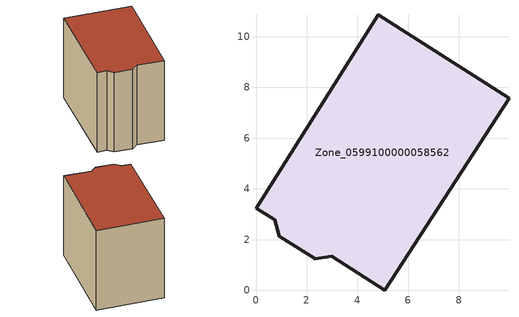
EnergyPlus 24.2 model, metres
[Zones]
Zone_0599100000058562
 floor ground (C_G): 4.81,10.87 9.97,7.57 5.07,0 2.99,1.34 2.33,1.24 0.91,2.13 0.73,2.78 0,3.24 z0
 wall outside (C_F): 0.73,2.78 0.91,2.13 2.33,1.24 2.99,1.34 5.07,0 9.97,7.57 4.81,10.87 0,3.24 0.73,2.78 z0:8.04
 roof outside (C_R): 4.81,10.87 0,3.24 0.73,2.78 0.91,2.13 2.33,1.24 2.99,1.34 5.07,0 9.97,7.57 z8.04
[BUILDING]
Pand.0599100000058562: North Axis=0; Terrain=City; Loads Convergence Tolerance Value=0.04; Temperature Convergence Tolerance Value=0.4; Solar Distribution=FullExterior; Maximum Number of Warmup Days=25; Minimum Number of Warmup Days=1
[Site:Location]
Rotterdam.The.Hague.AP_ZH_NLD Design_Conditions: Latitude=51.96; Longitude=4.45; Time Zone=1; Elevation=-4.5
[SITE:GROUNDTEMPERATURE:BUILDINGSURFACE]
18, 18, 18, 18, 18, 18, 18, 18, 18, 18, 18, 18
[MATERIAL] Thermal Absorptance=0.9; Solar Absorptance=0.7; Visible Absorptance=0.7
Name | Roughness | Thickness | Conductivity | Density | Specific Heat
G.TI.1946 | MediumSmooth | 0.15 | 1 | 540 | 1210
F.TI.1946 | Rough | 0.3 | 0.857143 | 1920 | 840
R.TI.1946 | MediumRough | 0.2 | 0.1 | 1500 | 1000
[CONSTRUCTION]
C_G: G.TI.1946
C_F: F.TI.1946
C_R: R.TI.1946
[ZONE]
Zone_0599100000058562: Type=1; Multiplier=1; Ceiling Height=Autocalculate; Volume=Autocalculate; Floor Area=autocalculate; Part of Total Floor Area=Yes
[ZONEINFILTRATION:DESIGNFLOWRATE]
Infil_Zone_0599100000058562: Zone or ZoneList or Space or SpaceList=Zone_0599100000058562; Schedule=AlwaysOn; Design Flow Rate Calculation Method=Flow/Area; Flow Rate per Floor Area=0.003; Constant Term Coefficient=1; Temperature Term Coefficient=0; Velocity Term Coefficient=0; Velocity Squared Term Coefficient=0
[HVACTEMPLATE:ZONE:IDEALLOADSAIRSYSTEM]
Zone_0599100000058562: Maximum Heating Supply Air Temperature=50; Minimum Cooling Supply Air Temperature=13; Maximum Heating Supply Air Humidity Ratio=0.0156; Minimum Cooling Supply Air Humidity Ratio=0.0077; Heating Limit=NoLimit; Cooling Limit=NoLimit; Dehumidification Control Type=ConstantSensibleHeatRatio; Cooling Sensible Heat Ratio=0.7; Dehumidification Setpoint=60; Humidification Control Type=None; Humidification Setpoint=30; Outdoor Air Method=None; Outdoor Air Flow Rate per Person=0.00944; Outdoor Air Flow Rate per Zone Floor Area=0; Outdoor Air Flow Rate per Zone=0; Demand Controlled Ventilation Type=None; Outdoor Air Economizer Type=NoEconomizer; Heat Recovery Type=None; Sensible Heat Recovery Effectiveness=0.7; Latent Heat Recovery Effectiveness=0.65
[ZONECONTROL:THERMOSTAT]
ThermostatControl_Zone_0599100000058562: Zone or ZoneList=Zone_0599100000058562; Control Type Schedule=DualSetpointControlType; Control 1=Thermostat_Zone_0599100000058562; Temperature Difference Between Cutout And Setpoint=0
[THERMOSTATSETPOINT:DUALSETPOINT]
Thermostat_Zone_0599100000058562: Heating Setpoint Temperature Schedule=HeatingSetpoint_Zone_0599100000058562; Cooling Setpoint Temperature Schedule=CoolingSetpoint_Zone_0599100000058562
[SCHEDULE:COMPACT]
HeatingSetpoint_Zone_0599100000058562: Through: 12/31, For: AllDays, Until: 24:00, 21
CoolingSetpoint_Zone_0599100000058562: Through: 12/31, For: AllDays, Until: 24:00, 24
DualSetpointControlType: Through: 12/31, For: AllDays, Until: 24:00, 4
AlwaysOn: Through: 12/31, For: AllDays, Until: 24:00, 1
